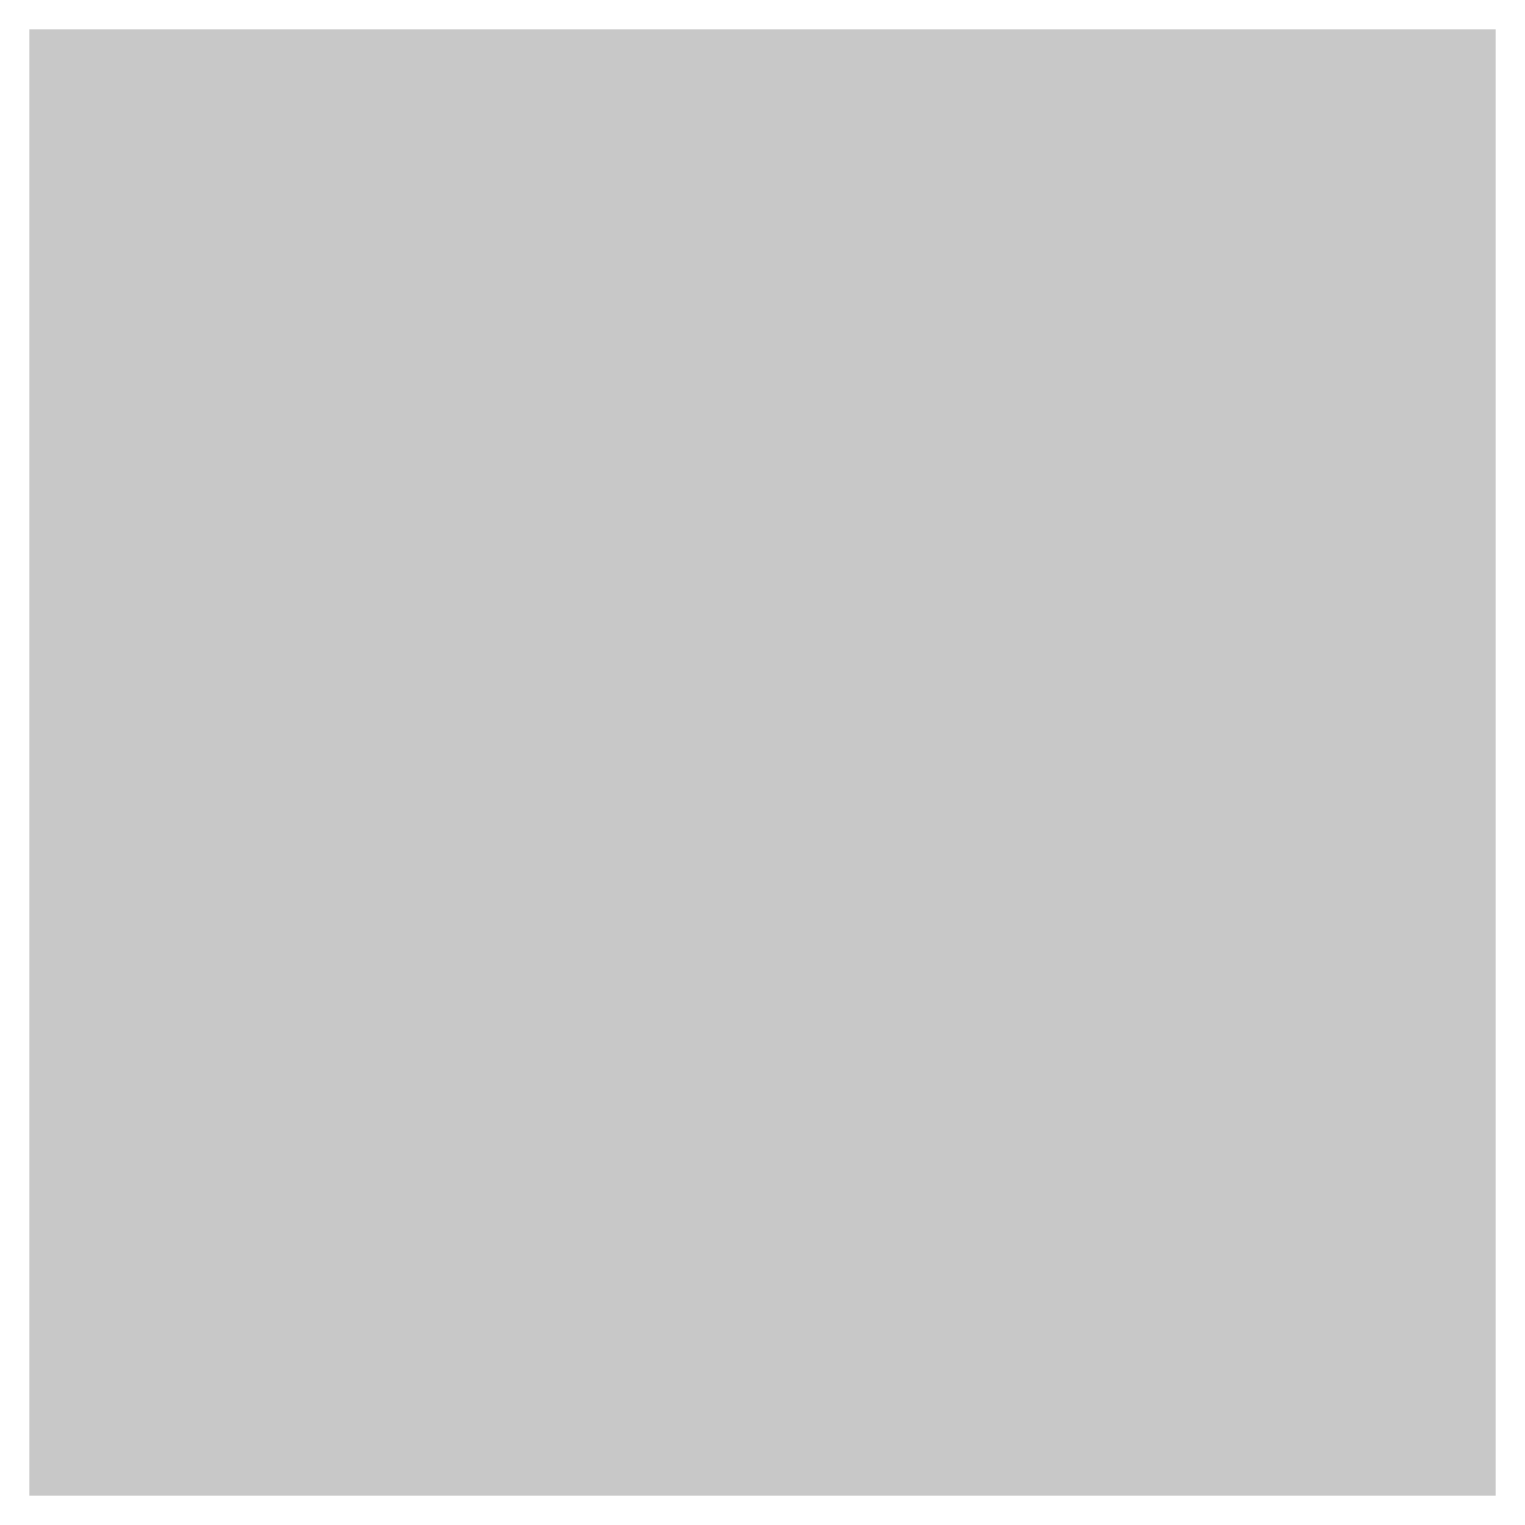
# Model space of a CAD drawing. Extents: x 0 to 1.6, y 0 to 1.6.
import ezdxf

# ---------------------------------------------------------------- set-up
doc = ezdxf.new("R2010")
doc.units = 0
for name, color, linetype in [('L100D0', 3, 'CONTINUOUS'), ('L1D0', 1, 'CONTINUOUS'), ('L2D0', 2, 'CONTINUOUS')]:
    doc.layers.add(name, color=color, linetype=linetype)

msp = doc.modelspace()

# ---------------------------------------------------------------- linework, layer by layer
at = {"layer": 'L100D0'}
for points in [[(0, 1.2), (0, 1.6), (1.6, 1.2), (1.6, 1.6)], [(0, 0), (0, 1.2), (0.4, 0), (0.4, 1.2)], [(1.21, 0.39), (1.21, 1.2), (1.6, 0.39), (1.6, 1.2)], [(0.4, 0), (0.4, 0.39), (1.6, 0), (1.6, 0.39)]]:
    msp.add_solid(points, dxfattribs=at)
at = {"layer": 'L1D0'}
msp.add_solid([(0, 0), (0, 1.6), (1.6, 0), (1.6, 1.6)], dxfattribs=at)
at = {"layer": 'L2D0'}
msp.add_solid([(0.4, 0.39), (0.4, 1.2), (1.21, 0.39), (1.21, 1.2)], dxfattribs=at)

doc.saveas('drawing.dxf')
